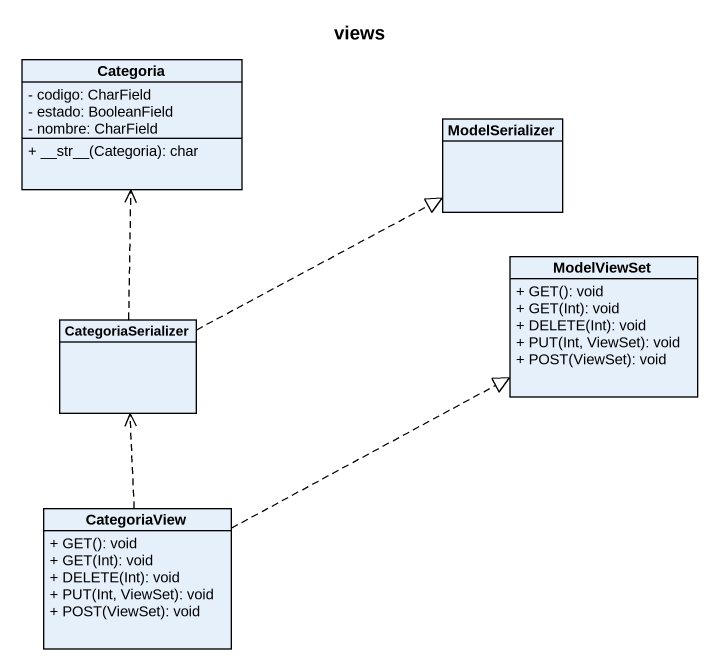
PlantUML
@startuml
title views
hide circle
hide empty members
skinparam classAttributeIconSize 0
class Categoria {
  - codigo: CharField
  - estado: BooleanField
  - nombre: CharField
  + ~__str~__(Categoria): char
}
class ModelSerializer
class ModelViewSet {
  + GET(): void
  + GET(Int): void
  + DELETE(Int): void
  + PUT(Int, ViewSet): void
  + POST(ViewSet): void
}
class CategoriaSerializer
class CategoriaView {
  + GET(): void
  + GET(Int): void
  + DELETE(Int): void
  + PUT(Int, ViewSet): void
  + POST(ViewSet): void
}
CategoriaSerializer .up.> Categoria
CategoriaSerializer .right.|> ModelSerializer
CategoriaView .right.|> ModelViewSet
CategoriaView .up.> CategoriaSerializer
@enduml
